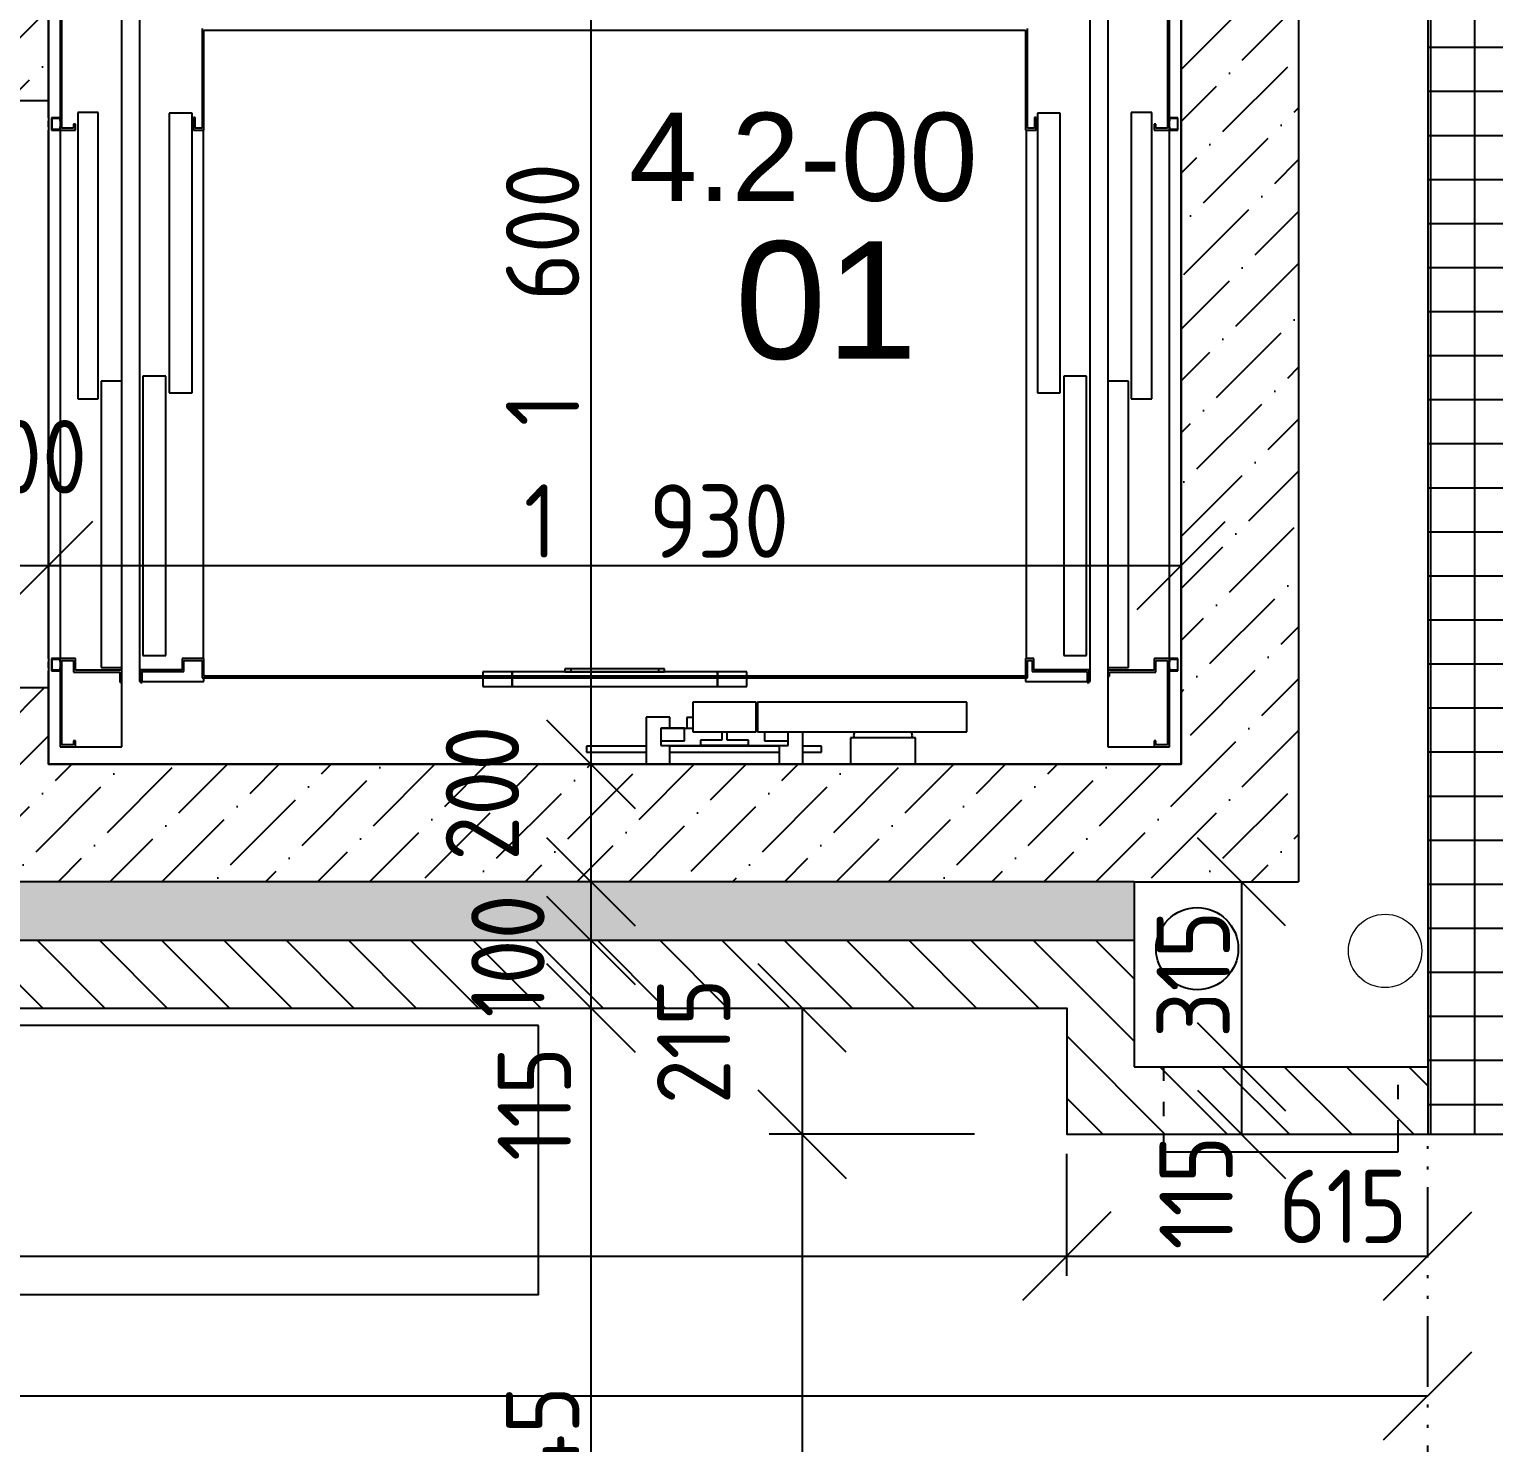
# Model space of a CAD drawing. Extents: x 4511820 to 5180432, y -1526536 to -944957.
# Drawn here: x 4991489 to 4993983, y -1074423 to -1072017 of the extents above; entities that cross this region are included whole.
import ezdxf

# ---------------------------------------------------------------- set-up
doc = ezdxf.new("R2010")
doc.units = 0
doc.header["$MEASUREMENT"] = 0
doc.linetypes.add('ACAD_ISO03W100', pattern=[30, 12, -18])
doc.linetypes.add('ACAD_ISO12W100', pattern=[22, 12, -3, 0.5, -3, 0.5, -3])
doc.layers.get('0').update_dxf_attribs({"linetype": 'CONTINUOUS'})
doc.layers.get('Defpoints').update_dxf_attribs({"color": 61, "linetype": 'CONTINUOUS'})
for name, color, linetype in [('KÓTY', 4, 'CONTINUOUS'), ('MÚRY', 1, 'CONTINUOUS'), ('Plochy', 41, 'CONTINUOUS'), ('POPIS', 7, 'CONTINUOUS'), ('POZEMOK', 7, 'CONTINUOUS'), ('TENKÁ', 7, 'CONTINUOUS'), ('tzb', 153, 'CONTINUOUS'), ('ZARIADENIE', 47, 'CONTINUOUS'), ('zz-vetr', 52, 'CONTINUOUS'), ('ŠRAFY', 82, 'CONTINUOUS')]:
    doc.layers.add(name, color=color, linetype=linetype)
doc.layers.add('zz-kanal-splaskova', color=37, linetype='CONTINUOUS', lineweight=18)
doc.styles.add('ARIAL', font='arial.ttf')
doc.styles.add('STYLE1', font='isocp.shx')
doc.dimstyles.new('STANDARD-50', dxfattribs={"dimtxt": 125, "dimasz": 150, "dimexe": 10, "dimexo": 200, "dimgap": 20, "dimtad": 1, "dimdsep": 46, "dimlunit": 6, "dimtxsty": 'STYLE1', "dimblk1": 'OBLIQUE', "dimblk2": 'OBLIQUE', "dimsah": 1, "dimcen": 2.5, "dimse1": 1, "dimse2": 1, "dimadec": 0, "dimazin": 0, "dimtfac": 1, "dimtmove": 1, "dimatfit": 3, "dimldrblk": 'OBLIQUE', "dimfxl": 1, "dimtolj": 1, "dimtzin": 0, "dimarcsym": 0})

# ---------------------------------------------------------------- blocks, each defined once
blk = doc.blocks.new('_OBLIQUE')
at = {"color": 0, "linetype": 'ByBlock'}
blk.add_line((-0.5, -0.5), (0.5, 0.5), dxfattribs=at)
blk = doc.blocks.new('*D20797')
at = {"layer": 'Defpoints', "color": 0}
for p in [(4991521, -1072929.5), (4991321, -1073138.2), (4991521, -1073138.2)]:
    blk.add_point(p, dxfattribs=at)
at = {"layer": 'KÓTY', "color": 0, "lineweight": -2}
blk.add_line((4991321, -1072929.5), (4991521, -1072929.5), dxfattribs=at)
at = {"layer": 'KÓTY', "color": 0, "linetype": 'ByBlock', "lineweight": -2, "xscale": 150, "yscale": 150, "zscale": 150, "rotation": 180}
blk.add_blockref('_OBLIQUE', (4991321, -1072929.5), dxfattribs=at)
at = {"layer": 'KÓTY', "color": 0, "linetype": 'ByBlock', "lineweight": -2, "xscale": 150, "yscale": 150, "zscale": 150}
blk.add_blockref('_OBLIQUE', (4991521, -1072929.5), dxfattribs=at)
at = {"layer": 'KÓTY', "color": 0, "insert": (4991471.8, -1072744.5), "char_height": 125, "attachment_point": 5, "style": 'STYLE1'}
blk.add_mtext('\\A1;200', dxfattribs=at)
blk = doc.blocks.new('*D20798')
at = {"layer": 'Defpoints', "color": 0}
for p in [(4993451, -1072929.5), (4991521, -1073268.2), (4993451, -1073268.2)]:
    blk.add_point(p, dxfattribs=at)
at = {"layer": 'KÓTY', "color": 0, "lineweight": -2}
blk.add_line((4991521, -1072929.5), (4993451, -1072929.5), dxfattribs=at)
at = {"layer": 'KÓTY', "color": 0, "linetype": 'ByBlock', "lineweight": -2, "xscale": 150, "yscale": 150, "zscale": 150, "rotation": 180}
blk.add_blockref('_OBLIQUE', (4991521, -1072929.5), dxfattribs=at)
at = {"layer": 'KÓTY', "color": 0, "linetype": 'ByBlock', "lineweight": -2, "xscale": 150, "yscale": 150, "zscale": 150}
blk.add_blockref('_OBLIQUE', (4993451, -1072929.5), dxfattribs=at)
at = {"layer": 'KÓTY', "color": 0, "insert": (4992557, -1072854), "char_height": 125, "attachment_point": 5, "style": 'STYLE1'}
blk.add_mtext('\\A1;1ﾠ930', dxfattribs=at)
blk = doc.blocks.new('*D20800')
at = {"layer": 'Defpoints', "color": 0}
for p in [(4992837.5, -1071668.2), (4992445.5, -1073268.2), (4992837.5, -1073268.2)]:
    blk.add_point(p, dxfattribs=at)
at = {"layer": 'KÓTY', "color": 0, "lineweight": -2}
blk.add_line((4992445.5, -1071668.2), (4992445.5, -1073268.2), dxfattribs=at)
at = {"layer": 'KÓTY', "color": 0, "linetype": 'ByBlock', "lineweight": -2, "xscale": 150, "yscale": 150, "zscale": 150}
for p, rotation in [((4992445.5, -1071668.2), 90), ((4992445.5, -1073268.2), 270)]:
    blk.add_blockref('_OBLIQUE', p, dxfattribs=dict(at, rotation=rotation))
at = {"layer": 'KÓTY', "color": 0, "insert": (4992363, -1072468.2), "char_height": 125, "attachment_point": 5, "rotation": 90, "style": 'STYLE1'}
blk.add_mtext('\\A1;1ﾠ600', dxfattribs=at)
blk = doc.blocks.new('*D20801')
at = {"layer": 'Defpoints', "color": 0}
for p in [(4992445.5, -1073268.2), (4992445.5, -1073468.2), (4992445.5, -1073468.2)]:
    blk.add_point(p, dxfattribs=at)
at = {"layer": 'KÓTY', "color": 0, "lineweight": -2}
blk.add_line((4992445.5, -1073268.2), (4992445.5, -1073468.2), dxfattribs=at)
at = {"layer": 'KÓTY', "color": 0, "linetype": 'ByBlock', "lineweight": -2, "xscale": 150, "yscale": 150, "zscale": 150}
for p, rotation in [((4992445.5, -1073268.2), 90), ((4992445.5, -1073468.2), 270)]:
    blk.add_blockref('_OBLIQUE', p, dxfattribs=dict(at, rotation=rotation))
at = {"layer": 'KÓTY', "color": 0, "insert": (4992260.5, -1073317.4), "char_height": 125, "attachment_point": 5, "rotation": 90, "style": 'STYLE1'}
blk.add_mtext('\\A1;200', dxfattribs=at)
blk = doc.blocks.new('*D20819')
at = {"layer": 'Defpoints', "color": 0}
for p in [(4992445.5, -1073468.2), (4992445.5, -1073568.2), (4992445.5, -1073568.2)]:
    blk.add_point(p, dxfattribs=at)
at = {"layer": 'KÓTY', "color": 0, "lineweight": -2}
blk.add_line((4992445.5, -1073468.2), (4992445.5, -1073568.2), dxfattribs=at)
at = {"layer": 'KÓTY', "color": 0, "linetype": 'ByBlock', "lineweight": -2, "xscale": 150, "yscale": 150, "zscale": 150}
for p, rotation in [((4992445.5, -1073468.2), 90), ((4992445.5, -1073568.2), 270)]:
    blk.add_blockref('_OBLIQUE', p, dxfattribs=dict(at, rotation=rotation))
at = {"layer": 'KÓTY', "color": 0, "insert": (4992304, -1073594.5), "char_height": 125, "attachment_point": 5, "rotation": 90, "style": 'STYLE1'}
blk.add_mtext('\\A1;100', dxfattribs=at)
blk = doc.blocks.new('*D20820')
at = {"layer": 'Defpoints', "color": 0}
for p in [(4992445.5, -1073568.2), (4992445.5, -1073683.2), (4992445.5, -1073683.2)]:
    blk.add_point(p, dxfattribs=at)
at = {"layer": 'KÓTY', "color": 0, "lineweight": -2}
blk.add_line((4992445.5, -1073568.2), (4992445.5, -1073683.2), dxfattribs=at)
at = {"layer": 'KÓTY', "color": 0, "linetype": 'ByBlock', "lineweight": -2, "xscale": 150, "yscale": 150, "zscale": 150}
for p, rotation in [((4992445.5, -1073568.2), 90), ((4992445.5, -1073683.2), 270)]:
    blk.add_blockref('_OBLIQUE', p, dxfattribs=dict(at, rotation=rotation))
at = {"layer": 'KÓTY', "color": 0, "insert": (4992349, -1073846.5), "char_height": 125, "attachment_point": 5, "rotation": 90, "style": 'STYLE1'}
blk.add_mtext('\\A1;115', dxfattribs=at)
blk = doc.blocks.new('*D20821')
at = {"layer": 'Defpoints', "color": 0}
for p in [(4993256, -1073683.2), (4992445.5, -1075428.2), (4993256, -1075428.2)]:
    blk.add_point(p, dxfattribs=at)
at = {"layer": 'KÓTY', "color": 0, "lineweight": -2}
blk.add_line((4992445.5, -1073683.2), (4992445.5, -1075428.2), dxfattribs=at)
at = {"layer": 'KÓTY', "color": 0, "linetype": 'ByBlock', "lineweight": -2, "xscale": 150, "yscale": 150, "zscale": 150}
for p, rotation in [((4992445.5, -1073683.2), 90), ((4992445.5, -1075428.2), 270)]:
    blk.add_blockref('_OBLIQUE', p, dxfattribs=dict(at, rotation=rotation))
at = {"layer": 'KÓTY', "color": 0, "insert": (4992363, -1074555.7), "char_height": 125, "attachment_point": 5, "rotation": 90, "style": 'STYLE1'}
blk.add_mtext('\\A1;1ﾠ745', dxfattribs=at)
blk = doc.blocks.new('*D20827')
at = {"layer": 'Defpoints', "color": 0}
for p in [(4993256, -1073683.2), (4992805.5, -1073898.2), (4993256, -1073898.2)]:
    blk.add_point(p, dxfattribs=at)
at = {"layer": 'KÓTY', "color": 0, "lineweight": -2}
blk.add_line((4992805.5, -1073683.2), (4992805.5, -1073898.2), dxfattribs=at)
at = {"layer": 'KÓTY', "color": 0, "linetype": 'ByBlock', "lineweight": -2, "xscale": 150, "yscale": 150, "zscale": 150}
for p, rotation in [((4992805.5, -1073683.2), 90), ((4992805.5, -1073898.2), 270)]:
    blk.add_blockref('_OBLIQUE', p, dxfattribs=dict(at, rotation=rotation))
at = {"layer": 'KÓTY', "color": 0, "insert": (4992620.5, -1073739.9), "char_height": 125, "attachment_point": 5, "rotation": 90, "style": 'STYLE1'}
blk.add_mtext('\\A1;215', dxfattribs=at)
blk = doc.blocks.new('*D20828')
at = {"layer": 'Defpoints', "color": 0}
for p in [(4993256, -1073898.2), (4992805.5, -1075428.2), (4993256, -1075428.2)]:
    blk.add_point(p, dxfattribs=at)
at = {"layer": 'KÓTY', "color": 0, "lineweight": -2}
blk.add_line((4992805.5, -1073898.2), (4992805.5, -1075428.2), dxfattribs=at)
at = {"layer": 'KÓTY', "color": 0, "linetype": 'ByBlock', "lineweight": -2, "xscale": 150, "yscale": 150, "zscale": 150}
for p, rotation in [((4992805.5, -1073898.2), 90), ((4992805.5, -1075428.2), 270)]:
    blk.add_blockref('_OBLIQUE', p, dxfattribs=dict(at, rotation=rotation))
at = {"layer": 'KÓTY', "color": 0, "insert": (4992720.5, -1074860.5), "char_height": 125, "attachment_point": 5, "rotation": 90, "style": 'STYLE1'}
blk.add_mtext('\\A1;1ﾠ530', dxfattribs=at)
blk = doc.blocks.new('*D20833')
at = {"layer": 'Defpoints', "color": 0}
for p in [(4994171, -1071955.2), (4994171, -1072258.9), (4994286, -1072258.9)]:
    blk.add_point(p, dxfattribs=at)
at = {"layer": 'KÓTY', "color": 0, "lineweight": -2}
blk.add_line((4994286, -1071955.2), (4994171, -1071955.2), dxfattribs=at)
at = {"layer": 'KÓTY', "color": 0, "linetype": 'ByBlock', "lineweight": -2, "xscale": 150, "yscale": 150, "zscale": 150, "rotation": 180}
blk.add_blockref('_OBLIQUE', (4994171, -1071955.2), dxfattribs=at)
at = {"layer": 'KÓTY', "color": 0, "linetype": 'ByBlock', "lineweight": -2, "xscale": 150, "yscale": 150, "zscale": 150}
blk.add_blockref('_OBLIQUE', (4994286, -1071955.2), dxfattribs=at)
at = {"layer": 'KÓTY', "color": 0, "insert": (4994057.5, -1071903.7), "char_height": 125, "attachment_point": 5, "style": 'STYLE1'}
blk.add_mtext('\\A1;115', dxfattribs=at)
blk = doc.blocks.new('*D20879')
at = {"layer": 'Defpoints', "color": 0}
for p in [(4993871, -1074343.5), (4982261, -1075530.2), (4993871, -1075530.2)]:
    blk.add_point(p, dxfattribs=at)
at = {"layer": 'KÓTY', "color": 0, "lineweight": -2}
blk.add_line((4982261, -1074343.5), (4993871, -1074343.5), dxfattribs=at)
at = {"layer": 'KÓTY', "color": 0, "linetype": 'ByBlock', "lineweight": -2, "xscale": 150, "yscale": 150, "zscale": 150, "rotation": 180}
blk.add_blockref('_OBLIQUE', (4982261, -1074343.5), dxfattribs=at)
at = {"layer": 'KÓTY', "color": 0, "linetype": 'ByBlock', "lineweight": -2, "xscale": 150, "yscale": 150, "zscale": 150}
blk.add_blockref('_OBLIQUE', (4993871, -1074343.5), dxfattribs=at)
at = {"layer": 'KÓTY', "color": 0, "insert": (4988066, -1074261), "char_height": 125, "attachment_point": 5, "style": 'STYLE1'}
blk.add_mtext('\\A1;11ﾠ610', dxfattribs=at)
blk = doc.blocks.new('*D20883')
at = {"layer": 'Defpoints', "color": 0}
for p in [(4993871, -1074310), (4994171, -1074310), (4994171, -1074602.5)]:
    blk.add_point(p, dxfattribs=at)
at = {"layer": 'KÓTY', "color": 0, "lineweight": -2}
blk.add_line((4993871, -1074602.5), (4994171, -1074602.5), dxfattribs=at)
at = {"layer": 'KÓTY', "color": 0, "linetype": 'ByBlock', "lineweight": -2, "xscale": 150, "yscale": 150, "zscale": 150, "rotation": 180}
blk.add_blockref('_OBLIQUE', (4993871, -1074602.5), dxfattribs=at)
at = {"layer": 'KÓTY', "color": 0, "linetype": 'ByBlock', "lineweight": -2, "xscale": 150, "yscale": 150, "zscale": 150}
blk.add_blockref('_OBLIQUE', (4994171, -1074602.5), dxfattribs=at)
at = {"layer": 'KÓTY', "color": 0, "insert": (4994021, -1074520), "char_height": 125, "attachment_point": 5, "style": 'STYLE1'}
blk.add_mtext('\\A1;300', dxfattribs=at)
blk = doc.blocks.new('*D20885')
at = {"layer": 'Defpoints', "color": 0}
for p in [(4993651, -1073468.2), (4993554, -1073783.2), (4993621, -1073783.2)]:
    blk.add_point(p, dxfattribs=at)
at = {"layer": 'KÓTY', "color": 0, "lineweight": -2}
blk.add_line((4993554, -1073468.2), (4993554, -1073783.2), dxfattribs=at)
at = {"layer": 'KÓTY', "color": 0, "linetype": 'ByBlock', "lineweight": -2, "xscale": 150, "yscale": 150, "zscale": 150}
for p, rotation in [((4993554, -1073468.2), 90), ((4993554, -1073783.2), 270)]:
    blk.add_blockref('_OBLIQUE', p, dxfattribs=dict(at, rotation=rotation))
at = {"layer": 'KÓTY', "color": 0, "insert": (4993471.5, -1073625.7), "char_height": 125, "attachment_point": 5, "rotation": 90, "style": 'STYLE1'}
blk.add_mtext('\\A1;315', dxfattribs=at)
blk = doc.blocks.new('*D20886')
at = {"layer": 'Defpoints', "color": 0}
for p in [(4993371, -1073783.2), (4993371, -1073898.2), (4993554, -1073898.2)]:
    blk.add_point(p, dxfattribs=at)
at = {"layer": 'KÓTY', "color": 0, "lineweight": -2}
blk.add_line((4993554, -1073783.2), (4993554, -1073898.2), dxfattribs=at)
at = {"layer": 'KÓTY', "color": 0, "linetype": 'ByBlock', "lineweight": -2, "xscale": 150, "yscale": 150, "zscale": 150}
for p, rotation in [((4993554, -1073783.2), 90), ((4993554, -1073898.2), 270)]:
    blk.add_blockref('_OBLIQUE', p, dxfattribs=dict(at, rotation=rotation))
at = {"layer": 'KÓTY', "color": 0, "insert": (4993476.5, -1073997.5), "char_height": 125, "attachment_point": 5, "rotation": 90, "style": 'STYLE1'}
blk.add_mtext('\\A1;115', dxfattribs=at)
blk = doc.blocks.new('*D20887')
at = {"layer": 'Defpoints', "color": 0}
for p in [(4993256, -1073898.2), (4993871, -1073898.2), (4993871, -1074105.5)]:
    blk.add_point(p, dxfattribs=at)
at = {"layer": 'KÓTY', "color": 0, "lineweight": -2, "ltscale": 0.25}
blk.add_line((4993256, -1074105.5), (4993871, -1074105.5), dxfattribs=at)
at = {"layer": 'KÓTY', "color": 0, "linetype": 'ByBlock', "lineweight": -2, "xscale": 150, "yscale": 150, "zscale": 150, "rotation": 180}
blk.add_blockref('_OBLIQUE', (4993256, -1074105.5), dxfattribs=at)
at = {"layer": 'KÓTY', "color": 0, "linetype": 'ByBlock', "lineweight": -2, "xscale": 150, "yscale": 150, "zscale": 150}
blk.add_blockref('_OBLIQUE', (4993871, -1074105.5), dxfattribs=at)
at = {"layer": 'KÓTY', "color": 0, "insert": (4993726.5, -1074021), "char_height": 125, "attachment_point": 5, "style": 'STYLE1'}
blk.add_mtext('\\A1;615', dxfattribs=at)
blk = doc.blocks.new('*D20888')
at = {"layer": 'Defpoints', "color": 0}
for p in [(4989121, -1073683.2), (4993256, -1073683.2), (4993256, -1074105.5)]:
    blk.add_point(p, dxfattribs=at)
at = {"layer": 'KÓTY', "color": 0, "lineweight": -2}
blk.add_line((4989121, -1074105.5), (4993256, -1074105.5), dxfattribs=at)
at = {"layer": 'KÓTY', "color": 0, "linetype": 'ByBlock', "lineweight": -2, "xscale": 150, "yscale": 150, "zscale": 150, "rotation": 180}
blk.add_blockref('_OBLIQUE', (4989121, -1074105.5), dxfattribs=at)
at = {"layer": 'KÓTY', "color": 0, "linetype": 'ByBlock', "lineweight": -2, "xscale": 150, "yscale": 150, "zscale": 150}
blk.add_blockref('_OBLIQUE', (4993256, -1074105.5), dxfattribs=at)
at = {"layer": 'KÓTY', "color": 0, "insert": (4991188.5, -1074023), "char_height": 125, "attachment_point": 5, "style": 'STYLE1'}
blk.add_mtext('\\A1;4ﾠ135', dxfattribs=at)

msp = doc.modelspace()

# ---------------------------------------------------------------- hatches: boundary and pattern name
at = {"layer": 'ŠRAFY', "ltscale": 0.25}
h = msp.add_hatch(dxfattribs=at)
h.set_pattern_fill('ANSI37', color=256, scale=600, angle=45)
h.set_pattern_definition([(90, (-3307273.674, 668852.734), (-75, 1e-14), []), (180, (-3307273.674, 668852.734), (-1e-14, -75), [])])
h.paths.add_polyline_path([(4993871, -1069118.172), (4993871, -1069248.172), (4993871, -1069528.172), (4993871, -1069558.172), (4993871, -1069598.172), (4993871, -1071168.172), (4993871, -1071283.172), (4993871, -1073783.172), (4993871, -1073898.172), (4994171, -1073898.172), (4994171, -1073233.172), (4994171, -1073118.172), (4994171, -1070483.172), (4994171, -1069118.172)])
h.paths.add_polyline_path([(4993938.75, -1071778.691), (4994176.25, -1071778.691), (4994176.25, -1072028.691), (4993938.75, -1072028.691)], flags=9)
h.paths.add_polyline_path([(4993877.201, -1070002), (4994164.799, -1070002), (4994164.799, -1070252), (4993877.201, -1070252)], flags=24)
h.paths.add_polyline_path([(4994210.25, -1069920), (4994447.75, -1069920), (4994447.75, -1070170), (4994210.25, -1070170)], flags=9)
at = {"layer": 'ŠRAFY'}
h = msp.add_hatch(dxfattribs=at)
h.set_pattern_fill('ANSI36', color=256, scale=500, angle=360)
h.set_pattern_definition([(45, (524430.31, 388691.69), (33.1456304, 121.533978), [156.25, -31.25, 0, -31.25])])
h.paths.add_polyline_path([(4991321, -1071468.172), (4991321, -1071768.172), (4991321, -1072138.172), (4991521, -1072138.172), (4991521, -1071668.172), (4991721, -1071668.172), (4991802, -1071668.172), (4991842, -1071668.172), (4992701, -1071668.172), (4993130, -1071668.172), (4993170, -1071668.172), (4993451, -1071668.172), (4993451, -1071688.172), (4993451, -1073268.172), (4992998.5, -1073268.172), (4992887.5, -1073268.172), (4992806.25, -1073268.172), (4992766.25, -1073268.172), (4992579.75, -1073268.172), (4992539.75, -1073268.172), (4991521, -1073268.172), (4991521, -1073138.172), (4991321, -1073138.172), (4991321, -1073468.172), (4991401, -1073468.172), (4993651, -1073468.172), (4993651, -1071868.172), (4993651, -1071548.172), (4993651, -1071468.172)])
at = {"layer": 'ŠRAFY', "ltscale": 0.25}
h = msp.add_hatch(dxfattribs=at)
h.set_pattern_fill('ANSI31', color=256, scale=600, angle=90, style=0)
h.set_pattern_definition([(135, (-3027222.4, 552769.84), (-53.0330086, -53.0330086), [])])
h.paths.add_polyline_path([(4993371, -1073568.172), (4989236, -1073568.172), (4989236, -1073183.172), (4989121, -1073183.172), (4989121, -1073683.172), (4993256, -1073683.172), (4993256, -1073898.172), (4993871, -1073898.172), (4993871, -1073783.172), (4993371, -1073783.172)])
h.paths.add_polyline_path([(4992495.5, -1073871.172), (4992495.5, -1073608.672), (4992745.5, -1073608.672), (4992745.5, -1073871.172)], flags=24)
h.paths.add_polyline_path([(4992179, -1073725.799), (4992179, -1073463.201), (4992429, -1073463.201), (4992429, -1073725.799)], flags=24)
at = {"layer": 'ŠRAFY'}
h = msp.add_hatch(dxfattribs=at)
h.set_pattern_fill('DOTS', color=256, scale=250)
h.paths.add_polyline_path([(4993371, -1073468.172), (4991321, -1073468.172), (4989286, -1073468.172), (4989236, -1073568.172), (4993371, -1073568.172)])
h.paths.add_polyline_path([(4992179, -1073725.799), (4992179, -1073463.201), (4992429, -1073463.201), (4992429, -1073725.799)], flags=9)

# ---------------------------------------------------------------- linework, layer by layer
at = {"layer": 'KÓTY', "ltscale": 0.25}
for p, q in [((4993098.903, -1073898.172), (4992748.903, -1073898.172)), ((4993256, -1074139), (4993256, -1073931.672))]:
    msp.add_line(p, q, dxfattribs=at)
at = {"layer": 'MÚRY'}
for p, q in [((4993871, -1071283.172), (4993871, -1073783.172)), ((4993651, -1071468.172), (4993651, -1073468.172)), ((4991521, -1072138.172), (4991521, -1071668.172)), ((4993451, -1071668.172), (4993451, -1073268.172)), ((4991321, -1072138.172), (4991521, -1072138.172)), ((4991521, -1073138.172), (4991321, -1073138.172)), ((4991521, -1073268.172), (4991521, -1073138.172)), ((4993451, -1073268.172), (4991521, -1073268.172)), ((4993371, -1073468.172), (4993371, -1073783.172)), ((4993371, -1073468.172), (4993651, -1073468.172)), ((4989121, -1073683.172), (4993256, -1073683.172)), ((4993256, -1073683.172), (4993256, -1073898.172)), ((4993371, -1073783.172), (4993871, -1073783.172)), ((4993256, -1073898.172), (4993871, -1073898.172)), ((4993871, -1073898.172), (4994171, -1073898.172))]:
    msp.add_line(p, q, dxfattribs=at)
at = {"layer": 'Plochy'}
for points in [[(4993451, -1071668.172), (4991521, -1071668.172), (4991521, -1073268.172), (4993451, -1073268.172)], [(4989841, -1075428.172), (4989841, -1074913.172), (4989121, -1074913.172), (4989121, -1073683.172), (4993256, -1073683.172), (4993256, -1073898.172), (4994171, -1073898.172), (4994171, -1073233.172), (4997286, -1073233.172), (4997286, -1075428.172)]]:
    msp.add_lwpolyline(points, close=True, dxfattribs=at)
at = {"layer": 'POZEMOK'}
for p, q in [((4991541, -1071688.172), (4991541, -1072188.172)), ((4991544, -1072185.172), (4991544, -1071691.172)), ((4991646, -1072615.722), (4991646, -1071688.172)), ((4991676, -1071698.172), (4991676, -1073127.172)), ((4993296, -1073127.172), (4993296, -1071698.172)), ((4993326, -1071688.172), (4993326, -1072615.722)), ((4993428, -1071691.172), (4993428, -1072185.172)), ((4993431, -1072188.172), (4993431, -1071688.172)), ((4991783, -1072015.172), (4991783, -1072185.172)), ((4991786, -1072188.172), (4991786, -1072018.172)), ((4991521, -1072167.172), (4991521, -1072138.172)), ((4991521, -1072182.672), (4991521, -1072172.672)), ((4991526.5, -1072167.172), (4991526.5, -1072188.172)), ((4991541, -1072167.172), (4991526.5, -1072167.172)), ((4991527.5, -1072187.172), (4991527.5, -1072168.172)), ((4991527.5, -1072168.172), (4991540.5, -1072168.172)), ((4991540.5, -1072168.172), (4991540.5, -1072172.672)), ((4991540.5, -1072172.672), (4991541, -1072172.672)), ((4991771, -1072166.672), (4991768, -1072166.672)), ((4991768, -1072166.672), (4991768, -1072188.172)), ((4991771, -1072185.172), (4991771, -1072166.672)), ((4993445.5, -1072167.172), (4993431, -1072167.172)), ((4993431, -1072172.672), (4993431.5, -1072172.672)), ((4993431.5, -1072172.672), (4993431.5, -1072168.172)), ((4993431.5, -1072168.172), (4993444.5, -1072168.172)), ((4993444.5, -1072168.172), (4993444.5, -1072187.172)), ((4993445.5, -1072188.172), (4993445.5, -1072167.172)), ((4991521, -1073088.172), (4991521, -1072188.172)), ((4991526.5, -1072188.172), (4991541, -1072188.172)), ((4991540.5, -1072187.172), (4991527.5, -1072187.172)), ((4991541, -1072182.672), (4991540.5, -1072182.672)), ((4991540.5, -1072182.672), (4991540.5, -1072187.172)), ((4991541, -1072188.172), (4991541, -1073088.172)), ((4991541, -1072188.172), (4991567, -1072188.172)), ((4991564, -1072185.172), (4991544, -1072185.172)), ((4991567, -1072178.172), (4991564, -1072178.172)), ((4991564, -1072178.172), (4991564, -1072185.172)), ((4991567, -1072188.172), (4991567, -1072178.172)), ((4991768, -1072188.172), (4991786, -1072188.172)), ((4991783, -1072185.172), (4991771, -1072185.172)), ((4991784.5, -1072188.172), (4991784.5, -1073088.172)), ((4993187.5, -1073088.172), (4993187.5, -1072188.172)), ((4993408, -1072178.172), (4993405, -1072178.172)), ((4993405, -1072178.172), (4993405, -1072188.172)), ((4993405, -1072188.172), (4993431, -1072188.172)), ((4993408, -1072185.172), (4993408, -1072178.172)), ((4993428, -1072185.172), (4993408, -1072185.172)), ((4993431.5, -1072182.672), (4993431, -1072182.672)), ((4993431, -1073088.172), (4993431, -1072188.172)), ((4993431, -1072188.172), (4993445.5, -1072188.172)), ((4993431.5, -1072187.172), (4993431.5, -1072182.672)), ((4993444.5, -1072187.172), (4993431.5, -1072187.172)), ((4991521, -1073103.672), (4991521, -1073093.672)), ((4991526.5, -1073088.172), (4991526.5, -1073109.172)), ((4991541, -1073088.172), (4991526.5, -1073088.172)), ((4991527.5, -1073108.172), (4991527.5, -1073089.172)), ((4991527.5, -1073089.172), (4991540.5, -1073089.172)), ((4991540.5, -1073089.172), (4991540.5, -1073093.672)), ((4991540.5, -1073093.672), (4991541, -1073093.672)), ((4991541, -1073088.172), (4991541, -1073238.172)), ((4991567, -1073088.172), (4991541, -1073088.172)), ((4991544, -1073235.172), (4991544, -1073091.172)), ((4991544, -1073091.172), (4991564, -1073091.172)), ((4991564, -1073091.172), (4991564, -1073111.172)), ((4991567, -1073108.172), (4991567, -1073088.172)), ((4991783, -1073091.172), (4991783, -1073121.172)), ((4993405, -1073088.172), (4993405, -1073108.172)), ((4993431, -1073088.172), (4993405, -1073088.172)), ((4993408, -1073111.172), (4993408, -1073091.172)), ((4993408, -1073091.172), (4993428, -1073091.172)), ((4993428, -1073091.172), (4993428, -1073235.172)), ((4993431, -1073238.172), (4993431, -1073088.172)), ((4993445.5, -1073088.172), (4993431, -1073088.172)), ((4993431, -1073093.672), (4993431.5, -1073093.672)), ((4993431.5, -1073093.672), (4993431.5, -1073089.172)), ((4993431.5, -1073089.172), (4993444.5, -1073089.172)), ((4993444.5, -1073089.172), (4993444.5, -1073108.172)), ((4993445.5, -1073109.172), (4993445.5, -1073088.172)), ((4991521, -1073138.172), (4991521, -1073109.172)), ((4991526.5, -1073109.172), (4991541, -1073109.172)), ((4991540.5, -1073108.172), (4991527.5, -1073108.172)), ((4991541, -1073103.672), (4991540.5, -1073103.672)), ((4991540.5, -1073103.672), (4991540.5, -1073108.172)), ((4991564, -1073111.172), (4991643, -1073111.172)), ((4991646, -1073108.172), (4991567, -1073108.172)), ((4991643, -1073111.172), (4991643, -1073128.172)), ((4991646, -1073108.172), (4991646, -1073103.122)), ((4991646, -1073128.172), (4991646, -1073108.172)), ((4991786, -1073127.172), (4991786, -1073121.172)), ((4992311, -1073110.672), (4992261, -1073110.672)), ((4992261, -1073110.672), (4992261, -1073118.172)), ((4992261, -1073121.172), (4992261, -1073135.672)), ((4992661, -1073110.672), (4992311, -1073110.672)), ((4992311, -1073110.672), (4992311, -1073118.172)), ((4992311, -1073118.172), (4992311, -1073110.672)), ((4992311, -1073121.172), (4992311, -1073135.672)), ((4992311, -1073135.672), (4992311, -1073121.172)), ((4992411, -1073105.672), (4992401, -1073105.672)), ((4992401, -1073105.672), (4992401, -1073110.672)), ((4992401, -1073110.672), (4992411, -1073110.672)), ((4992561, -1073105.672), (4992411, -1073105.672)), ((4992411, -1073105.672), (4992411, -1073110.672)), ((4992411, -1073110.672), (4992561, -1073110.672)), ((4992561, -1073110.672), (4992561, -1073105.672)), ((4992571, -1073105.672), (4992561, -1073105.672)), ((4992561, -1073110.672), (4992571, -1073110.672)), ((4992571, -1073110.672), (4992571, -1073105.672)), ((4992711, -1073110.672), (4992661, -1073110.672)), ((4992661, -1073110.672), (4992661, -1073118.172)), ((4992661, -1073118.172), (4992661, -1073110.672)), ((4992661, -1073121.172), (4992661, -1073135.672)), ((4992661, -1073135.672), (4992661, -1073121.172)), ((4992711, -1073118.172), (4992711, -1073110.672)), ((4992711, -1073135.672), (4992711, -1073121.172)), ((4993186, -1073121.172), (4993186, -1073127.172)), ((4993326, -1073103.122), (4993326, -1073108.172)), ((4993326, -1073108.172), (4993326, -1073118.172)), ((4993405, -1073108.172), (4993326, -1073108.172)), ((4993326, -1073118.172), (4993326, -1073238.172)), ((4993326, -1073118.172), (4993329, -1073118.172)), ((4993329, -1073118.172), (4993329, -1073111.172)), ((4993329, -1073111.172), (4993408, -1073111.172)), ((4993431.5, -1073103.672), (4993431, -1073103.672)), ((4993431, -1073109.172), (4993445.5, -1073109.172)), ((4993431.5, -1073108.172), (4993431.5, -1073103.672)), ((4993444.5, -1073108.172), (4993431.5, -1073108.172)), ((4991643, -1073128.172), (4991646, -1073128.172)), ((4991646, -1073238.172), (4991646, -1073128.172)), ((4991676, -1073127.172), (4991678, -1073127.172)), ((4991681, -1073127.172), (4991786, -1073127.172)), ((4992261, -1073135.672), (4992311, -1073135.672)), ((4992311, -1073135.672), (4992661, -1073135.672)), ((4992661, -1073135.672), (4992711, -1073135.672)), ((4993186, -1073127.172), (4993291, -1073127.172)), ((4993294, -1073127.172), (4993296, -1073127.172)), ((4992619, -1073162.672), (4992619, -1073212.672)), ((4992727, -1073162.672), (4992619, -1073162.672)), ((4992727, -1073212.672), (4992727, -1073162.672)), ((4992729, -1073167.047), (4992727, -1073167.047)), ((4992727, -1073172.047), (4992729, -1073172.047)), ((4993086, -1073162.672), (4992729, -1073162.672)), ((4992729, -1073162.672), (4992729, -1073212.672)), ((4993086, -1073212.672), (4993086, -1073162.672)), ((4992539.75, -1073188.172), (4992539.75, -1073268.172)), ((4992579.75, -1073188.172), (4992539.75, -1073188.172)), ((4992579.75, -1073206.422), (4992579.75, -1073188.172)), ((4992609, -1073188.422), (4992609, -1073206.422)), ((4992619, -1073188.422), (4992609, -1073188.422)), ((4992729, -1073183.047), (4992727, -1073183.047)), ((4992729, -1073188.047), (4992727, -1073188.047)), ((4992729, -1073188.422), (4992727, -1073188.422)), ((4992604.75, -1073206.422), (4992564.75, -1073206.422)), ((4992564.75, -1073206.422), (4992564.75, -1073228.172)), ((4992619, -1073207.422), (4992564.75, -1073207.422)), ((4992564.75, -1073207.422), (4992564.75, -1073236.422)), ((4992604.75, -1073228.172), (4992604.75, -1073206.422)), ((4992609, -1073206.422), (4992619, -1073206.422)), ((4992619, -1073212.672), (4992727, -1073212.672)), ((4992668.5, -1073212.672), (4992668.5, -1073227.172)), ((4992677.5, -1073227.172), (4992677.5, -1073212.672)), ((4992727, -1073206.422), (4992729, -1073206.422)), ((4992729, -1073207.422), (4992727, -1073207.422)), ((4992729, -1073212.672), (4993086, -1073212.672)), ((4992741.25, -1073212.672), (4992741.25, -1073228.172)), ((4992781.25, -1073228.172), (4992781.25, -1073212.672)), ((4992781.25, -1073236.422), (4992781.25, -1073212.672)), ((4992806.25, -1073268.172), (4992806.25, -1073212.672)), ((4992998.5, -1073223.172), (4992887.5, -1073223.172)), ((4992887.5, -1073223.172), (4992887.5, -1073268.172)), ((4992894.293, -1073212.672), (4992893, -1073219.172)), ((4992893, -1073219.172), (4992893.796, -1073223.172)), ((4992993, -1073219.172), (4992991.707, -1073212.672)), ((4992992.204, -1073223.172), (4992993, -1073219.172)), ((4992998.5, -1073268.172), (4992998.5, -1073223.172)), ((4991541, -1073238.172), (4991567, -1073238.172)), ((4991564, -1073235.172), (4991544, -1073235.172)), ((4991567, -1073228.172), (4991564, -1073228.172)), ((4991564, -1073228.172), (4991564, -1073235.172)), ((4991567, -1073238.172), (4991567, -1073228.172)), ((4991567, -1073238.172), (4991646, -1073238.172)), ((4992539.75, -1073237.297), (4992438, -1073237.297)), ((4992438, -1073237.297), (4992438, -1073247.297)), ((4992438, -1073247.297), (4992539.75, -1073247.297)), ((4992564.75, -1073228.172), (4992604.75, -1073228.172)), ((4992564.75, -1073236.422), (4992781.25, -1073236.422)), ((4992579.75, -1073268.172), (4992579.75, -1073236.422)), ((4992766.25, -1073237.297), (4992579.75, -1073237.297)), ((4992579.75, -1073247.297), (4992766.25, -1073247.297)), ((4992668.5, -1073227.172), (4992632, -1073227.172)), ((4992632, -1073227.172), (4992632, -1073235.422)), ((4992632, -1073235.422), (4992714, -1073235.422)), ((4992714, -1073227.172), (4992677.5, -1073227.172)), ((4992714, -1073235.422), (4992714, -1073227.172)), ((4992741.25, -1073228.172), (4992781.25, -1073228.172)), ((4992766.25, -1073236.422), (4992766.25, -1073268.172)), ((4992838, -1073237.297), (4992806.25, -1073237.297)), ((4992806.25, -1073247.297), (4992838, -1073247.297)), ((4992838, -1073247.297), (4992838, -1073237.297)), ((4993326, -1073238.172), (4993405, -1073238.172)), ((4993408, -1073228.172), (4993405, -1073228.172)), ((4993405, -1073228.172), (4993405, -1073238.172)), ((4993405, -1073238.172), (4993431, -1073238.172)), ((4993408, -1073235.172), (4993408, -1073228.172)), ((4993428, -1073235.172), (4993408, -1073235.172)), ((4991521, -1073268.172), (4992539.75, -1073268.172)), ((4992539.75, -1073268.172), (4992579.75, -1073268.172)), ((4992579.75, -1073268.172), (4992766.25, -1073268.172)), ((4992766.25, -1073268.172), (4992806.25, -1073268.172)), ((4992806.25, -1073268.172), (4992887.5, -1073268.172)), ((4992887.5, -1073268.172), (4992998.5, -1073268.172)), ((4992998.5, -1073268.172), (4993451, -1073268.172))]:
    msp.add_line(p, q, dxfattribs=at)
at = {"layer": 'TENKÁ'}
for p, q in [((4991786, -1072018.172), (4993186, -1072018.172)), ((4993186, -1072018.172), (4993186, -1072188.172)), ((4993189, -1072185.172), (4993189, -1072015.172)), ((4991571, -1072158.222), (4991571, -1072645.622)), ((4991606, -1072158.222), (4991571, -1072158.222)), ((4991606, -1072645.622), (4991606, -1072158.222)), ((4991727, -1072159.722), (4991727, -1072635.622)), ((4991766, -1072159.722), (4991727, -1072159.722)), ((4991766, -1072635.622), (4991766, -1072159.722)), ((4993204, -1072166.672), (4993201, -1072166.672)), ((4993201, -1072166.672), (4993201, -1072185.172)), ((4993204, -1072188.172), (4993204, -1072166.672)), ((4993245, -1072159.722), (4993206, -1072159.722)), ((4993206, -1072159.722), (4993206, -1072635.622)), ((4993245, -1072635.622), (4993245, -1072159.722)), ((4993401, -1072158.222), (4993366, -1072158.222)), ((4993366, -1072158.222), (4993366, -1072645.622)), ((4993401, -1072645.622), (4993401, -1072158.222)), ((4993186, -1072188.172), (4993204, -1072188.172)), ((4993201, -1072185.172), (4993189, -1072185.172)), ((4991611, -1072615.722), (4991611, -1073103.122)), ((4991646, -1072615.722), (4991611, -1072615.722)), ((4991646, -1073103.122), (4991646, -1072615.722)), ((4991682, -1072607.222), (4991682, -1073083.122)), ((4991721, -1072607.222), (4991682, -1072607.222)), ((4991721, -1073083.122), (4991721, -1072607.222)), ((4993290, -1072607.222), (4993251, -1072607.222)), ((4993251, -1072607.222), (4993251, -1073083.122)), ((4993290, -1073083.122), (4993290, -1072607.222)), ((4993361, -1072615.722), (4993326, -1072615.722)), ((4993326, -1072615.722), (4993326, -1073103.122)), ((4993361, -1073103.122), (4993361, -1072615.722)), ((4991571, -1072645.622), (4991606, -1072645.622)), ((4991727, -1072635.622), (4991766, -1072635.622)), ((4993206, -1072635.622), (4993245, -1072635.622)), ((4993366, -1072645.622), (4993401, -1072645.622)), ((4991682, -1073083.122), (4991721, -1073083.122)), ((4991786, -1073088.172), (4991749, -1073088.172)), ((4991749, -1073088.172), (4991749, -1073107.172)), ((4991752, -1073091.172), (4991783, -1073091.172)), ((4991752, -1073110.172), (4991752, -1073091.172)), ((4991786, -1073118.172), (4991786, -1073088.172)), ((4993186, -1073088.172), (4993186, -1073118.172)), ((4993200, -1073088.172), (4993186, -1073088.172)), ((4993189, -1073118.172), (4993189, -1073091.172)), ((4993189, -1073091.172), (4993197, -1073091.172)), ((4993197, -1073091.172), (4993197, -1073110.172)), ((4993200, -1073107.172), (4993200, -1073088.172)), ((4993251, -1073083.122), (4993290, -1073083.122)), ((4991611, -1073103.122), (4991646, -1073103.122)), ((4991678, -1073107.172), (4991678, -1073128.672)), ((4991749, -1073107.172), (4991678, -1073107.172)), ((4991681, -1073128.672), (4991681, -1073110.172)), ((4991681, -1073110.172), (4991752, -1073110.172)), ((4991783, -1073121.172), (4993189, -1073121.172)), ((4993189, -1073118.172), (4991786, -1073118.172)), ((4993186, -1073118.172), (4993189, -1073118.172)), ((4993189, -1073121.172), (4993189, -1073118.172)), ((4993197, -1073110.172), (4993291, -1073110.172)), ((4993294, -1073107.172), (4993200, -1073107.172)), ((4993291, -1073110.172), (4993291, -1073128.672)), ((4993294, -1073128.672), (4993294, -1073107.172)), ((4993326, -1073103.122), (4993361, -1073103.122)), ((4991678, -1073128.672), (4991681, -1073128.672)), ((4993291, -1073128.672), (4993294, -1073128.672)), ((4993371, -1073468.172), (4991321, -1073468.172)), ((4993871, -1073783.172), (4993871, -1073898.172))]:
    msp.add_line(p, q, dxfattribs=at)
at = {"layer": 'TENKÁ', "ltscale": 0.25}
msp.add_line((4993371, -1073568.172), (4989236, -1073568.172), dxfattribs=at)
at = {"layer": 'TENKÁ', "linetype": 'ACAD_ISO12W100', "ltscale": 10}
msp.add_line((4993871, -1075428.172), (4993871, -1073898.172), dxfattribs=at)
at = {"layer": 'tzb', "linetype": 'ACAD_ISO03W100', "ltscale": 2}
for p, q in [((4993421, -1073783.172), (4993421, -1073898.172)), ((4993821, -1073898.172), (4993821, -1073783.172))]:
    msp.add_line(p, q, dxfattribs=at)
at = {"layer": 'tzb'}
for p, q in [((4993421, -1073898.172), (4993421, -1073928.172)), ((4993821, -1073928.172), (4993821, -1073898.172)), ((4993421, -1073928.172), (4993821, -1073928.172))]:
    msp.add_line(p, q, dxfattribs=at)
at = {"layer": 'ZARIADENIE', "color": 45, "ltscale": 0.25}
msp.add_lwpolyline([(4992356, -1073713.172), (4990756, -1073713.172), (4990756, -1074170.939), (4992356, -1074170.939)], close=True, dxfattribs=at)
at = {"layer": 'zz-kanal-splaskova'}
msp.add_circle((4993798.5, -1073585.936), 62.5, dxfattribs=at)
at = {"layer": 'zz-vetr'}
msp.add_circle((4993478.261, -1073582.1), 70, dxfattribs=at)

# ---------------------------------------------------------------- texts
at = {"layer": 'POPIS', "lineweight": 40, "ltscale": 0.25, "style": 'ARIAL'}
for s, height, p in [('4.2-00', 150, (4992510.269, -1072308.751)), ('01', 200, (4992690.769, -1072577.751))]:
    msp.add_text(s, height=height, dxfattribs=at).set_placement(p)

# ---------------------------------------------------------------- dimensions: what is measured, and where the dimension line sits
at = {"layer": 'KÓTY'}
for base, p1, p2, picture, middle in [((4992445.5, -1073268.172), (4992837.5, -1071668.172), (4992837.5, -1073268.172), '*D20800', (4992362.957, -1072468.172)), ((4992445.5, -1073468.172), (4992445.5, -1073268.172), (4992445.5, -1073468.172), '*D20801', (4992260.5, -1073317.422)), ((4993554, -1073783.172), (4993651, -1073468.172), (4993621, -1073783.172), '*D20885', (4993471.5, -1073625.672)), ((4992805.5, -1073898.172), (4993256, -1073683.172), (4993256, -1073898.172), '*D20827', (4992620.5, -1073739.922)), ((4992445.5, -1075428.172), (4993256, -1073683.172), (4993256, -1075428.172), '*D20821', (4992362.957, -1074555.672))]:
    dim = msp.add_linear_dim(base=base, p1=p1, p2=p2, angle=90, dimstyle='STANDARD-50', dxfattribs=at)
    dim.commit()
    dim.dimension.update_dxf_attribs({"geometry": picture, "text_midpoint": middle})
for base, p1, p2, picture, middle in [((4994171, -1071955.191), (4994286, -1072258.863), (4994171, -1072258.863), '*D20833', (4994057.5, -1071986.191)), ((4993451, -1072929.48), (4991521, -1073268.172), (4993451, -1073268.172), '*D20798', (4992557, -1072936.5))]:
    dim = msp.add_linear_dim(base=base, p1=p1, p2=p2, dimstyle='STANDARD-50', dxfattribs=at)
    dim.commit()
    dim.dimension.update_dxf_attribs({"geometry": picture, "text_midpoint": middle, "dimtype": 160})
for base, p1, p2, picture, middle in [((4991521, -1072929.48), (4991321, -1073138.172), (4991521, -1073138.172), '*D20797', (4991471.75, -1072744.48)), ((4993256, -1074105.5), (4989121, -1073683.172), (4993256, -1073683.172), '*D20888', (4991188.5, -1074022.957)), ((4993871, -1074343.5), (4982261, -1075530.172), (4993871, -1075530.172), '*D20879', (4988066, -1074260.957)), ((4994171, -1074602.5), (4993871, -1074310), (4994171, -1074310), '*D20883', (4994021, -1074520))]:
    dim = msp.add_linear_dim(base=base, p1=p1, p2=p2, dimstyle='STANDARD-50', dxfattribs=at)
    dim.commit()
    dim.dimension.update_dxf_attribs({"geometry": picture, "text_midpoint": middle})
for base, p1, p2, picture, middle in [((4992445.5, -1073568.172), (4992445.5, -1073468.172), (4992445.5, -1073568.172), '*D20819', (4992386.5, -1073594.5)), ((4992445.5, -1073683.172), (4992445.5, -1073568.172), (4992445.5, -1073683.172), '*D20820', (4992431.5, -1073846.5)), ((4993554, -1073898.172), (4993371, -1073783.172), (4993371, -1073898.172), '*D20886', (4993559, -1073997.5)), ((4992805.5, -1075428.172), (4993256, -1073898.172), (4993256, -1075428.172), '*D20828', (4992803, -1074860.5))]:
    dim = msp.add_linear_dim(base=base, p1=p1, p2=p2, angle=90, dimstyle='STANDARD-50', dxfattribs=at)
    dim.commit()
    dim.dimension.update_dxf_attribs({"geometry": picture, "text_midpoint": middle, "dimtype": 160})
at = {"layer": 'KÓTY', "ltscale": 0.25}
dim = msp.add_linear_dim(base=(4993871, -1074105.5), p1=(4993256, -1073898.172), p2=(4993871, -1073898.172), dimstyle='STANDARD-50', dxfattribs=at)
dim.commit()
dim.dimension.update_dxf_attribs({"geometry": '*D20887', "text_midpoint": (4993726.5, -1074103.5), "dimtype": 160})

doc.saveas('drawing.dxf')
